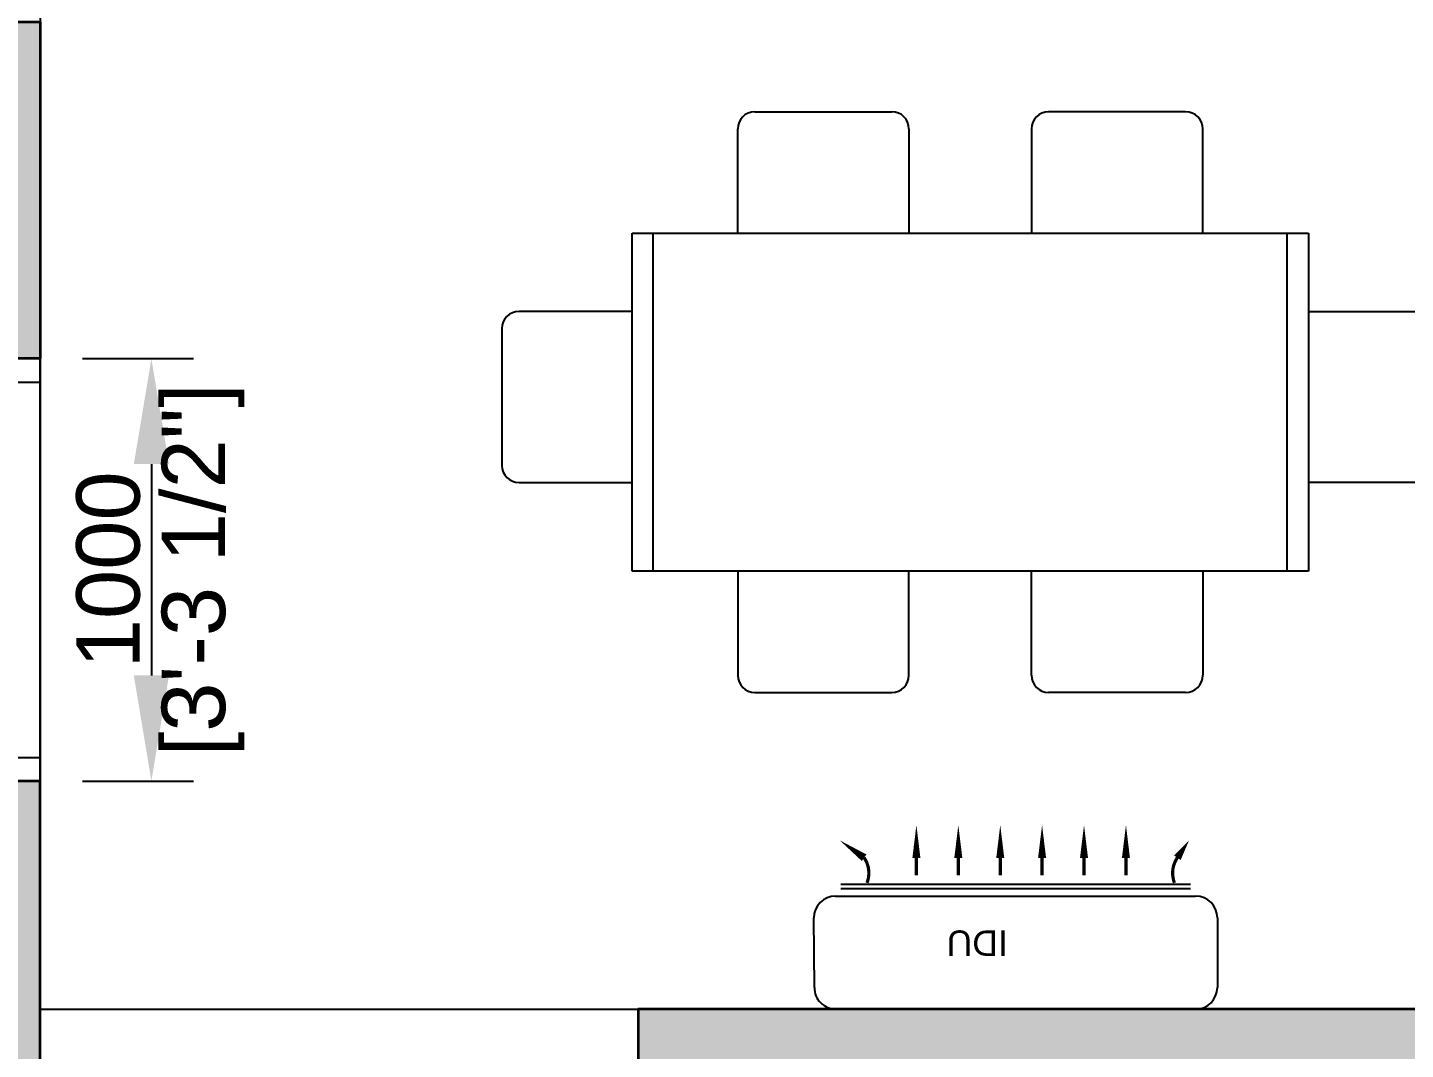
# Model space of a CAD drawing. Header units: millimetres. Extents: x 94643 to 134206, y 115494 to 180803.
# Drawn here: x 121008 to 124267, y 165047 to 167466 of the extents above; entities that cross this region are included whole.
import ezdxf
from ezdxf.enums import TextEntityAlignment as Align

# ---------------------------------------------------------------- set-up
doc = ezdxf.new("R2010")
doc.units = ezdxf.units.MM
doc.linetypes.add('3BHK  WEST_UN-2$0$DASHED', pattern=[0.75, 0.5, -0.25])
for name, color, linetype in [('A-AC', 252, 'Continuous'), ('A-Dimensions', 4, 'Continuous'), ('A-Dining Table', 253, 'Continuous'), ('A-Door', 11, 'Continuous'), ('A-Door Line', 8, 'Continuous'), ('A-Furniture', 8, 'Continuous'), ('A-Hatch', 252, 'Continuous'), ('A-Puja', 8, 'Continuous'), ('A-Room Boundary', 44, 'Continuous')]:
    doc.layers.add(name, color=color, linetype=linetype)
doc.layers.add('A-Wall', color=240, linetype='Continuous', lineweight=35)
doc.styles.add('3BHK  WEST_UN-2$0$AMISH', font='arial.ttf')
doc.styles.add('S', font='arial.ttf', dxfattribs={"height": 150})
doc.dimstyles.new('DIMSMALL', dxfattribs={"dimtxt": 150, "dimasz": 250, "dimexe": 100, "dimexo": 100, "dimgap": 25, "dimtad": 1, "dimdec": 0, "dimzin": 0, "dimdsep": 46, "dimtxsty": 'S', "dimcen": 0, "dimdle": 100, "dimclrd": 8, "dimclre": 8, "dimclrt": 256, "dimazin": 0, "dimtfac": 1, "dimtdec": 0, "dimtix": 1, "dimtmove": 0, "dimatfit": 3, "dimldrblk": '12_DatumFilled', "dimfxl": 1, "dimtolj": 1, "dimtzin": 0, "dimlwd": -1, "dimlwe": -1, "dimarcsym": 1})

# ---------------------------------------------------------------- blocks, each defined once
blk = doc.blocks.new('*D269')
at = {"layer": 'A-Dimensions', "color": 8, "transparency": 16777216}
for p, q in [((121137.8, 166682.6), (121400.8, 166682.6)), ((121300.8, 166432.6), (121300.8, 165932.6)), ((121137.8, 165682.6), (121400.8, 165682.6))]:
    blk.add_line(p, q, dxfattribs=at)
for points in [[(121259.2, 166432.6), (121342.5, 166432.6), (121300.8, 166682.6)], [(121259.2, 165932.6), (121342.5, 165932.6), (121300.8, 165682.6)]]:
    blk.add_solid(points, dxfattribs=at)
at = {"layer": 'Defpoints', "color": 0, "transparency": 16777216}
for p in [(121037.8, 166682.6), (121037.8, 165682.6), (121300.8, 165682.6)]:
    blk.add_point(p, dxfattribs=at)
at = {"layer": 'A-Dimensions', "lineweight": 30, "transparency": 16777216, "char_height": 150, "attachment_point": 5, "rotation": 90, "style": 'S'}
for s, insert in [('\\A1;[3\'-3 1/2"]', (121422.9, 166182.6)), ('\\A1;1000', (121199.2, 166182.6))]:
    blk.add_mtext(s, dxfattribs=dict(at, insert=insert))
blk = doc.blocks.new('12_DatumFilled')
at = {"color": 8, "linetype": 'ByBlock'}
blk.add_solid([(0, 0.577), (-1, 0), (0, -0.577)], dxfattribs=at)
blk = doc.blocks.new('3BHK  WEST_UN-2$0$WALL MOUNTED SPLIT AC')
at = {"layer": 'A-AC'}
for p, q in [((18067.15, -8077.46), (18073.71, -8077.46)), ((18064.01, -8112.84, 0), (18064, -8079.99, 0)), ((18064.41, -8112.84, 0), (18064.41, -8079.99, 0)), ((18065.12, -8113.34), (18065.11, -8079.5)), ((18075.75, -8079.5), (18075.75, -8113.29)), ((18073.72, -8115.33), (18067.16, -8115.38))]:
    blk.add_line(p, q, dxfattribs=at)
at = {"layer": 'A-AC', "elevation": 0}
for points in [[(18059.86, -8080.11, 0, 0.75, 0), (18061.51, -8081.22, 0.75, 0.75, 0)], [(18058.43, -8086.05, 0, 0.75, 0), (18061.52, -8086.05, 0.75, 0.75, 0)], [(18058.44, -8089.99, 0, 0.75, 0), (18061.52, -8089.99, 0.75, 0.75, 0)], [(18058.44, -8093.93, 0, 0.75, 0), (18061.52, -8093.93, 0.75, 0.75, 0)], [(18058.44, -8097.86, 0, 0.75, 0), (18061.52, -8097.86, 0.75, 0.75, 0)], [(18058.44, -8101.8, 0, 0.75, 0), (18061.52, -8101.8, 0.75, 0.75, 0)], [(18058.44, -8105.74, 0, 0.75, 0), (18061.52, -8105.74, 0.75, 0.75, 0)], [(18059.87, -8112.95, 0, 0.75, 0), (18061.51, -8110.65, 0.75, 0.75, 0)]]:
    blk.add_lwpolyline(points, format="xyseb", dxfattribs=at)
at = {"layer": 'A-AC', "const_width": 0.3, "elevation": 0}
for points in [[(18061.51, -8081.22, 0.246742), (18063.87, -8081.49, -4.761831)], [(18061.51, -8110.65, -0.246742), (18063.87, -8110.38, 4.761831)]]:
    blk.add_lwpolyline(points, format="xyb", dxfattribs=at)
for points in [[(18061.52, -8086.05), (18063.17, -8086.05)], [(18061.52, -8089.99), (18063.17, -8089.99)], [(18061.52, -8093.93), (18063.17, -8093.93)], [(18061.52, -8097.86), (18063.17, -8097.86)], [(18061.52, -8101.8), (18063.17, -8101.8)], [(18061.52, -8105.74), (18063.17, -8105.74)]]:
    blk.add_lwpolyline(points, dxfattribs=at)
at = {"layer": 'A-AC'}
for centre, start, end in [((18067.15, -8079.5), 90.0082, 180.0082), ((18073.71, -8079.5), 0.0078, 90.0078), ((18067.16, -8113.34), 180.0082, 270.0082), ((18073.71, -8113.29), 270.0078, 0.0078)]:
    blk.add_arc(centre, 2.04, start, end, dxfattribs=at)
at = {"layer": 'A-AC', "style": '3BHK  WEST_UN-2$0$AMISH'}
blk.add_attdef('IDU', text='', height=2.4, rotation=90.0082, dxfattribs=at).set_placement((18070, -8096.33, 0), align=Align.MIDDLE_CENTER)
blk = doc.blocks.new('A$Ccfbdbe87')
at = {"layer": 'A-Door'}
for p, q in [((99.9, 973.1), (44.4, 973.1)), ((44.4, 973.1), (44.4, 62.5)), ((99.9, 62.5), (99.9, 973.1)), ((5.6, 895.4), (44.4, 895.4)), ((5.6, 895.4), (5.6, 806.5)), ((16.7, 806.5), (24.9, 895.4)), ((138.8, 895.4), (99.9, 895.4)), ((127.7, 806.5), (119.5, 895.4)), ((138.8, 895.4), (138.8, 806.5)), ((23.3, 878.7), (44.4, 878.7)), ((99.9, 862), (44.4, 862)), ((121, 878.7), (99.9, 878.7)), ((5.6, 806.5), (16.7, 806.5)), ((138.8, 806.5), (127.7, 806.5)), ((99.9, 173.5), (44.4, 173.5)), ((16.7, 73.6), (50, 73.6)), ((33.3, 90.2), (33.3, 56.9)), ((0, 0), (0, 62.5)), ((0, 62.5), (44.4, 62.5)), ((44.4, 62.5), (99.9, 62.5)), ((44.4, 62.5), (44.4, 55.5)), ((44.4, 55.5), (55.5, 55.5)), ((55.5, 55.5), (55.5, 0)), ((99.9, 62.5), (99.9, 62.5)), ((944.5, 55.5), (944.5, 0)), ((955.6, 55.5), (944.5, 55.5)), ((1000, 62.5), (955.6, 62.5)), ((955.6, 62.5), (955.6, 55.5)), ((1000, 0), (1000, 62.5)), ((55.5, 0), (0, 0)), ((944.5, 0), (1000, 0))]:
    blk.add_line(p, q, dxfattribs=at)
blk.add_circle((33.3, 73.6), 11.1, dxfattribs=at)
at = {"layer": 'A-Door', "linetype": '3BHK  WEST_UN-2$0$DASHED', "lineweight": 0}
blk.add_arc((41.8, 61.2), 913.8, 0.0822, 86.3506, dxfattribs=at)
blk = doc.blocks.new('A$C81f2a20b')
at = {"layer": 'A-Dining Table', "linetype": 'Continuous'}
for p, q in [((290.6, 1087.3), (614.6, 1087.3)), ((1309.4, 1087.3), (985.4, 1087.3)), ((250.1, 800), (250.1, 1046.8)), ((655.1, 1046.8), (655.1, 800)), ((944.9, 1046.8), (944.9, 800)), ((1349.9, 800), (1349.9, 1046.8)), ((0, 0), (0, 800)), ((0, 800), (1600, 800)), ((50, 0), (50, 800)), ((1550, 0), (1550, 800)), ((1600, 800), (1600, 0)), ((0, 614.7), (-267.2, 614.7)), ((1600, 614.7), (1867.2, 614.7)), ((-307.7, 574.2), (-307.7, 250.2)), ((1907.7, 574.2), (1907.7, 250.2)), ((-267.2, 209.7), (0, 209.7)), ((1867.2, 209.7), (1600, 209.7)), ((1600, 0), (0, 0)), ((250.1, 0), (250.1, -246.8)), ((655.1, -246.8), (655.1, 0)), ((944.9, -246.8), (944.9, 0)), ((1349.9, 0), (1349.9, -246.8)), ((290.6, -287.3), (614.6, -287.3)), ((1309.4, -287.3), (985.4, -287.3))]:
    blk.add_line(p, q, dxfattribs=at)
for centre, start, end in [((290.6, 1046.8), 90, 180), ((614.6, 1046.8), 0, 90), ((985.4, 1046.8), 90, 180), ((1309.4, 1046.8), 0, 90), ((-267.2, 574.2), 90, 180), ((1867.2, 574.2), 0, 90), ((-267.2, 250.2), 180, 270), ((1867.2, 250.2), 270, 0), ((290.6, -246.8), 180, 270), ((614.6, -246.8), 270, 0), ((985.4, -246.8), 180, 270), ((1309.4, -246.8), 270, 0)]:
    blk.add_arc(centre, 40.5, start, end, dxfattribs=at)
blk = doc.blocks.new('Unit-2')
at = {"layer": 'A-Hatch', "linetype": 'Continuous'}
h = blk.add_hatch(color=256, dxfattribs=at)
h.dxf.hatch_style = 1
h.paths.add_polyline_path([(-11112.5, 9544.7), (-7098, 9544.7), (-7098, 9794.7), (-11114.6, 9794.7), (-11114.6, 14070.1), (-10547.6, 14070.1), (-10547.6, 14320.1), (-11364.6, 14320.1), (-11364.6, 9197), (-11112.5, 9197)])
h.paths.add_polyline_path([(-5337.6, 13970.8), (-5337.6, 14320.1), (-7197.6, 14320.1), (-7197.6, 14070.1), (-5587.6, 14070.1), (-5587.6, 13970.8)])
h.paths.add_polyline_path([(-3677.6, 14320.1), (-3927.6, 14320.1), (-3927.6, 12653), (-3677.6, 12653), (-3677.6, 14070.1), (-1999.9, 14070.1), (-1999.9, 14320.1)])
h.paths.add_polyline_path([(-5587.6, 13220.8), (-5587.6, 9544.7), (-3677.6, 9544.7), (-3677.6, 9794.7), (-5337.6, 9794.7), (-5337.6, 13220.8)])
h.paths.add_polyline_path([(-250, 9794.7), (-2678, 9794.7), (-2678, 9544.7), (0, 9544.7), (0, 13220.1), (-250, 13220.1)])
h.paths.add_polyline_path([(0, 5755), (-2638, 5755), (-2638, 5505), (-250, 5505), (-250, 0), (0, 0)])
h.paths.add_polyline_path([(-3739.6, 250), (-3739.6, 3195), (-5623.6, 3195), (-5623.6, 2995), (-3939.6, 2995), (-3939.6, 250), (-4565.1, 250), (-4565.1, 0), (-3289.6, 0), (-3289.6, 250)])
h.paths.add_polyline_path([(-7037.6, 1729.3), (-7037.6, 3735), (-7237.6, 3735), (-7237.6, 1729.3)], flags=17)
h.paths.add_polyline_path([(-11114.6, 5532), (-7037.6, 5532), (-7037.6, 4735), (-7237.6, 4735), (-7237.6, 5332), (-11114.6, 5332), (-11114.6, 250), (-8334.7, 250), (-8334.7, 0), (-11364.6, 0), (-11364.6, 7997), (-11114.6, 7997)])
h.paths.add_polyline_path([(-7234.7, 0), (-5315.1, 0), (-5315.1, 250), (-5523.6, 250), (-5523.6, 962.8), (-5623.6, 962.8), (-5623.6, 250), (-7234.7, 250)])
at = {"layer": 'A-Door Line', "linetype": 'Continuous'}
blk.add_lwpolyline([(-7037.6, 3735), (-7037.6, 4735)], dxfattribs=at)
at = {"layer": 'A-Puja', "linetype": 'Continuous'}
blk.add_lwpolyline([(-7037.6, 3195), (-5623.6, 3195), (-5623.6, 2596), (-7037.6, 2596)], close=True, dxfattribs=at)
at = {"layer": 'A-Room Boundary', "linetype": 'Continuous'}
blk.add_lwpolyline([(-7037.6, 3195), (-2638, 3195), (-2638, 9544.7), (-7037.6, 9544.7)], close=True, dxfattribs=at)
at = {"layer": 'A-Wall'}
for points in [[(-11114.6, 5532), (-7037.6, 5532), (-7037.6, 4735), (-7237.6, 4735), (-7237.6, 5332), (-11114.6, 5332), (-11114.6, 250), (-8334.7, 250), (-8334.7, 0), (-11364.6, 0), (-11364.6, 7997), (-11114.6, 7997)], [(-7037.6, 1729.3), (-7037.6, 3735), (-7237.6, 3735), (-7237.6, 1729.3)], [(-3739.6, 250), (-3739.6, 3195), (-5623.6, 3195), (-5623.6, 2995), (-3939.6, 2995), (-3939.6, 250), (-4565.1, 250), (-4565.1, 0), (-3289.6, 0), (-3289.6, 250)]]:
    blk.add_lwpolyline(points, close=True, dxfattribs=at)
at = {"layer": 'A-AC', "color": 2}
ref = blk.add_blockref('3BHK  WEST_UN-2$0$WALL MOUNTED SPLIT AC', (199074.3, 458201.8), dxfattribs=dict(at, xscale=25.17221723757713, yscale=25.17221723757713, zscale=25.17221723757713, rotation=270))
ref.add_attrib('IDU', 'IDU', dxfattribs={"layer": 'A-Furniture', "height": 60.41, "rotation": 180.0082, "style": '3BHK  WEST_UN-2$0$AMISH'}).set_placement((-4821.2, 3351.2, 0), align=Align.MIDDLE_CENTER)
at = {"layer": 'A-Dining Table', "linetype": 'Continuous'}
blk.add_blockref('A$C81f2a20b', (-5637.8, 4232.1), dxfattribs=at)
at = {"layer": 'A-Door', "linetype": 'Continuous', "xscale": -1, "rotation": 90}
blk.add_blockref('A$Ccfbdbe87', (-7037.6, 4735), dxfattribs=at)

msp = doc.modelspace()

# ---------------------------------------------------------------- dimensions: what is measured, and where the dimension line sits
at = {"layer": 'A-Dimensions', "lineweight": 30}
dim = msp.add_linear_dim(base=(121300.8, 165682.6), p1=(121037.8, 166682.6), p2=(121037.8, 165682.6), angle=90, dimstyle='DIMSMALL', override={"dimpost": '\\X'}, dxfattribs=at)
dim.commit()
dim.dimension.update_dxf_attribs({"geometry": '*D269', "text_midpoint": (121300.8, 166182.6)})

# ---------------------------------------------------------------- next in the draw order: block references
at = {"linetype": 'Continuous'}
msp.add_blockref('Unit-2', (128075.4, 161947.5), dxfattribs=at)

doc.saveas('drawing.dxf')
